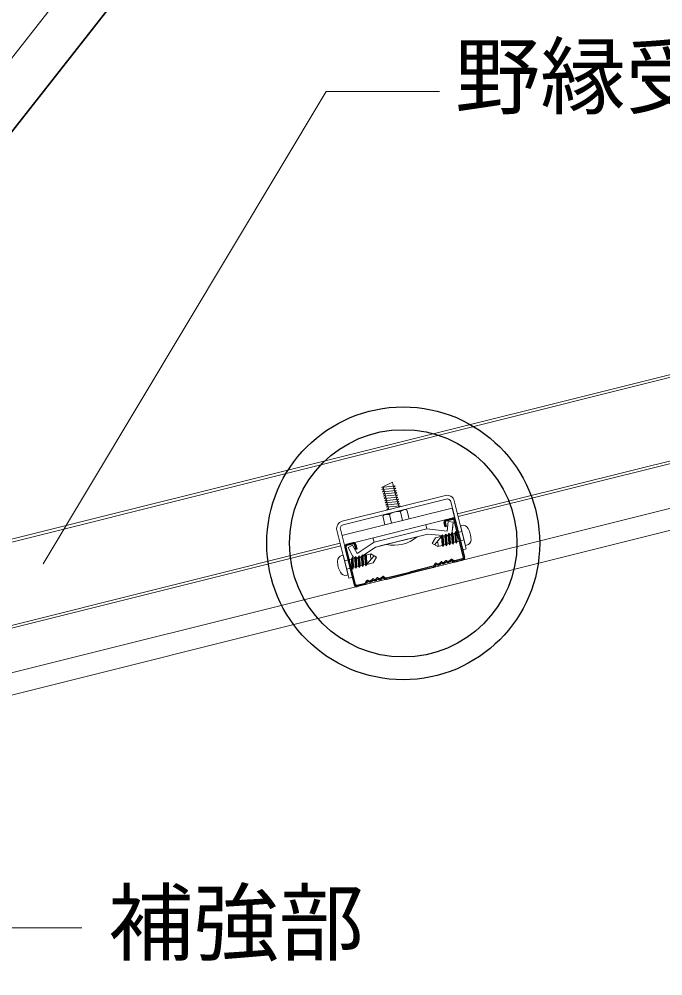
# Model space of a CAD drawing. Units: millimetres, scale not verified. Extents: x -2895 to 2955, y -2104 to 2057.
# Drawn here: x 1700.9 to 1983.9, y 514.3 to 935.2 of the extents above; entities that cross this region are included whole.
import ezdxf
from ezdxf.enums import TextEntityAlignment as Align

# ---------------------------------------------------------------- set-up
doc = ezdxf.new("R2010")
doc.units = ezdxf.units.MM
doc.header["$LTSCALE"] = 15
doc.linetypes.add('CHAIN1', pattern=[8, 5, -1, 1, -1])
for name, color, linetype, lineweight in [('3-0_中心線', 4, 'CHAIN1', 9), ('3-2_野縁受け', 3, 'Continuous', 18), ('3-3_野縁', 2, 'Continuous', 25), ('3-6_文字', 7, 'Continuous', 18), ('3-7_ブレース', 6, 'Continuous', 35), ('3-8_パネル', 7, 'Continuous', 18), ('3-A_クリップ', 7, 'Continuous', 18), ('3-B_ビス', 7, 'Continuous', 18)]:
    doc.layers.add(name, color=color, linetype=linetype, lineweight=lineweight)
doc.styles.add('ＭＳ ゴシック', font='')
doc.styles.get('ＭＳ ゴシック').set_extended_font_data('MS Gothic')

msp = doc.modelspace()

# ---------------------------------------------------------------- linework, layer by layer
at = {"layer": '3-0_中心線'}
msp.add_line((1948.99, 1238.29), (1460.45, 615.89), dxfattribs=at)
at = {"layer": '3-2_野縁受け'}
for p, q in [((1420.73, 637.22), (2291.63, 854.94)), ((1421.02, 636.06), (2291.92, 853.78)), ((2137.52, 778.49), (1893.63, 717.51)), ((2137.81, 777.32), (1893.92, 716.35)), ((1842.01, 704.61), (1599.68, 644.02)), ((1842.31, 703.44), (1599.97, 642.86))]:
    msp.add_line(p, q, dxfattribs=at)
at = {"layer": '3-3_野縁'}
for p, q in [((1888.49, 714.99), (1891.4, 715.72)), ((1888.24, 711.84), (1887.76, 713.78)), ((1888.73, 711.96), (1888.24, 713.9)), ((1888.73, 711.96), (1888.24, 711.84)), ((1888.61, 714.5), (1891.52, 715.23)), ((1896.24, 698.4), (1892.12, 714.87)), ((1892.61, 714.99), (1896.72, 698.54)), ((1844.1, 702.86), (1848.21, 686.41)), ((1848.7, 686.51), (1844.59, 702.98)), ((1847.74, 704.8), (1844.83, 704.08)), ((1847.86, 704.32), (1844.95, 703.59)), ((1848.95, 702.01), (1848.47, 703.95)), ((1849.44, 702.14), (1848.95, 704.08)), ((1848.95, 702.01), (1849.44, 702.14)), ((1882.87, 694.52), (1872.6, 691.95)), ((1883.69, 695.6), (1883.18, 694.74)), ((1884.12, 695.34), (1883.61, 694.49)), ((1890.91, 697.04), (1891.77, 696.53)), ((1890.91, 697.04), (1891.77, 696.53)), ((1891.17, 697.47), (1892.03, 696.96)), ((1892.03, 696.96), (1891.17, 697.47)), ((1895.88, 697.77), (1892.41, 696.9)), ((1895.88, 697.77), (1892.41, 696.9)), ((1892.53, 696.41), (1896.01, 697.28)), ((1892.53, 696.41), (1896.01, 697.28)), ((1862.33, 689.38), (1872.6, 691.95)), ((1862.45, 688.9), (1872.72, 691.46)), ((1882.99, 694.03), (1872.72, 691.46)), ((1849.32, 686.13), (1852.79, 687)), ((1849.32, 686.13), (1852.79, 687)), ((1852.92, 686.51), (1849.44, 685.64)), ((1852.92, 686.51), (1849.44, 685.64)), ((1853.62, 688.08), (1853.1, 687.23)), ((1853.1, 687.23), (1853.62, 688.08)), ((1854.04, 687.83), (1853.53, 686.97)), ((1854.04, 687.83), (1853.53, 686.97)), ((1860.84, 689.52), (1861.69, 689.01)), ((1861.09, 689.95), (1861.95, 689.44))]:
    msp.add_line(p, q, dxfattribs=at)
for centre, radius, start, end in [((1891.64, 714.75), 1, 14.0333, 104.0332), ((1888.73, 714.02), 1, 104.0332, 194.0333), ((1888.73, 714.02), 0.5, 104.0332, 194.0333), ((1891.64, 714.75), 0.5, 14.0333, 104.0332), ((1845.07, 703.11), 1, 104.0392, 194.0393), ((1845.07, 703.11), 0.5, 104.0392, 194.0393), ((1847.98, 703.83), 1, 14.0392, 104.0392), ((1847.98, 703.83), 0.5, 14.0392, 104.0392), ((1882.75, 695), 0.5, 284.0362, 329.0362), ((1882.75, 695), 1, 284.0362, 329.0362), ((1884.12, 695.34), 0.5, 60.4334, 149.0363), ((1885.02, 696.92), 1.81, 240.4334, 327.6391), ((1885.02, 696.92), 1.31, 240.4334, 327.6391), ((1886.55, 695.95), 0.5, 50.9061, 157.1664), ((1886.55, 695.95), 0.5, 50.9061, 147.6391), ((1887.33, 696.92), 1.25, 230.9061, 337.1664), ((1887.33, 696.92), 0.75, 230.9061, 337.1664), ((1888.49, 696.44), 0.5, 60.4334, 157.1664), ((1889.38, 698.01), 1.81, 240.4334, 327.6391), ((1889.38, 698.01), 1.31, 240.4334, 327.6391), ((1890.91, 697.04), 0.5, 59.0362, 147.6391), ((1892.28, 697.39), 1, 239.0363, 284.0362), ((1892.28, 697.39), 1, 239.0362, 284.0362), ((1892.28, 697.39), 0.5, 239.0363, 284.0362), ((1892.28, 697.39), 0.5, 239.0363, 284.0363), ((1895.76, 698.25), 0.5, 284.0362, 16.5602), ((1895.76, 698.25), 0.5, 284.0362, 16.5602), ((1895.76, 698.25), 1, 284.0362, 16.5602), ((1895.76, 698.25), 1, 284.0362, 16.5602), ((1849.19, 686.61), 1, 191.5122, 284.0363), ((1849.19, 686.61), 1, 191.5122, 284.0362), ((1849.19, 686.61), 0.5, 191.5122, 284.0363), ((1849.19, 686.61), 0.5, 191.5122, 284.0362), ((1852.67, 687.48), 0.5, 284.0362, 329.0362), ((1852.67, 687.48), 0.5, 284.0362, 329.0362), ((1852.67, 687.48), 1, 284.0362, 329.0362), ((1852.67, 687.48), 1, 284.0362, 329.0362), ((1854.04, 687.83), 0.5, 60.4334, 149.0362), ((1854.94, 689.4), 1.81, 240.4334, 327.6391), ((1854.94, 689.4), 1.31, 240.4334, 327.6391), ((1856.47, 688.43), 0.5, 50.9061, 147.6391), ((1857.26, 689.4), 1.25, 230.9061, 337.1663), ((1857.26, 689.4), 0.75, 230.9061, 337.1663), ((1858.41, 688.92), 0.5, 60.4334, 157.1663), ((1858.41, 688.92), 0.5, 50.9061, 157.1663), ((1859.3, 690.49), 1.81, 240.4334, 327.6391), ((1859.3, 690.49), 1.31, 240.4334, 327.6391), ((1860.84, 689.52), 0.5, 59.0362, 147.6391), ((1862.21, 689.87), 1, 239.0362, 284.0362), ((1862.21, 689.87), 0.5, 239.0362, 284.0362)]:
    msp.add_arc(centre, radius, start, end, dxfattribs=at)
at = {"layer": '3-6_文字'}
for p, q in [((1711.49, 695.6), (1835.92, 903.42)), ((1835.92, 903.42), (1885.73, 903.42)), ((1650.14, 535.43), (1728.43, 535.43))]:
    msp.add_line(p, q, dxfattribs=at)
at = {"layer": '3-6_文字', "color": 2, "lineweight": 25}
for radius in [60, 50]:
    msp.add_circle((1869.75, 704.6), radius, dxfattribs=at)
at = {"layer": '3-7_ブレース'}
msp.add_line((1974.41, 1238.29), (1522.6, 662.69), dxfattribs=at)
at = {"layer": '3-8_パネル'}
for p, q in [((255.83, 287.24), (2616.41, 877.39)), ((258.14, 278.03), (2618.72, 868.17))]:
    msp.add_line(p, q, dxfattribs=at)
at = {"layer": '3-A_クリップ'}
for p, q in [((1860.17, 729.18), (1865, 731.52)), ((1860.41, 728.21), (1866.44, 728.85)), ((1860.41, 728.21), (1861.04, 728.77)), ((1863.38, 719.41), (1860.86, 729.51)), ((1866.44, 728.85), (1865.8, 728.28)), ((1842.89, 714.29), (1888.3, 725.64)), ((1843.28, 712.74), (1888.69, 724.09)), ((1860.65, 727.24), (1866.68, 727.88)), ((1860.65, 727.24), (1861.29, 727.8)), ((1860.9, 726.27), (1866.92, 726.91)), ((1860.9, 726.27), (1861.53, 726.83)), ((1861.14, 725.3), (1867.16, 725.94)), ((1861.14, 725.3), (1861.77, 725.86)), ((1861.38, 724.33), (1867.41, 724.97)), ((1861.38, 724.33), (1862.01, 724.89)), ((1861.62, 723.36), (1867.65, 724)), ((1861.62, 723.36), (1862.26, 723.92)), ((1866.68, 727.88), (1866.05, 727.31)), ((1866.92, 726.91), (1866.29, 726.34)), ((1867.16, 725.94), (1866.53, 725.37)), ((1867.41, 724.97), (1866.77, 724.4)), ((1867.65, 724), (1867.02, 723.43)), ((1891.3, 720.11), (1842.79, 707.98)), ((1861.87, 722.39), (1867.89, 723.03)), ((1861.87, 722.39), (1862.5, 722.95)), ((1862.11, 721.42), (1868.13, 722.06)), ((1862.11, 721.42), (1862.74, 721.98)), ((1862.35, 720.45), (1868.38, 721.09)), ((1862.35, 720.45), (1862.98, 721.01)), ((1862.59, 719.48), (1863.23, 720.04)), ((1867.89, 723.03), (1867.26, 722.46)), ((1868.13, 722.06), (1867.5, 721.49)), ((1868.38, 721.09), (1867.75, 720.52)), ((1890.63, 722.93), (1895.91, 701.78)), ((1891.3, 720.11), (1892.34, 715.93)), ((1892.18, 723.31), (1897.46, 702.16)), ((1892.34, 715.93), (1843.83, 703.81)), ((1860.86, 716.1), (1861.71, 712.71)), ((1861.31, 717.08), (1860.91, 716.74)), ((1861.31, 717.08), (1860.91, 716.74)), ((1870.32, 719.5), (1861.59, 717.32)), ((1861.95, 717.32), (1863.65, 717.32)), ((1861.95, 717.32), (1863.65, 717.32)), ((1862.59, 719.48), (1864.41, 719.67)), ((1863.89, 717.49), (1863.65, 717.32)), ((1863.89, 717.49), (1863.65, 717.32)), ((1863.65, 717.32), (1864.62, 713.44)), ((1869.99, 719.32), (1868.5, 718.53)), ((1869.99, 719.32), (1868.5, 718.53)), ((1868.5, 718.53), (1868.5, 718.51)), ((1868.5, 718.51), (1869.47, 714.65)), ((1870.68, 719.42), (1871.19, 719.3)), ((1870.68, 719.42), (1871.19, 719.3)), ((1871.53, 718.77), (1872.38, 715.38)), ((1872.38, 715.38), (1861.71, 712.71)), ((1879.72, 712.78), (1880.18, 710.95)), ((1889.03, 710.02), (1889.47, 714.2)), ((1889.03, 710.02), (1889.47, 714.2)), ((1889.47, 714.2), (1891.76, 713.96)), ((1889.47, 714.2), (1891.76, 713.96)), ((1891.33, 709.89), (1891.76, 713.96)), ((1891.39, 710.48), (1891.76, 713.96)), ((1840.56, 710.41), (1845.85, 689.26)), ((1842.12, 710.8), (1847.4, 689.65)), ((1856.91, 705.13), (1868.55, 708.04)), ((1856.91, 705.13), (1868.55, 708.04)), ((1856.91, 705.13), (1868.55, 708.04)), ((1862.31, 704.11), (1875.9, 707.5)), ((1880.18, 710.95), (1868.55, 708.04)), ((1869.1, 705.81), (1879.98, 708.52)), ((1879.98, 708.52), (1880.64, 708.69)), ((1880.18, 710.95), (1889.03, 710.02)), ((1888.79, 707.84), (1880.64, 708.69)), ((1847.5, 703.82), (1845.49, 702.7)), ((1849.54, 700.15), (1847.5, 703.82)), ((1856.91, 705.13), (1850.38, 700.72)), ((1854.71, 700.99), (1857.57, 702.92)), ((1856.44, 706.96), (1856.9, 705.12)), ((1859.42, 703.39), (1857.57, 702.92)), ((1869.1, 705.81), (1858.23, 703.09)), ((1859.9, 703.5), (1858.23, 703.09)), ((1869.1, 705.81), (1859.67, 703.45)), ((1869.1, 705.81), (1860.23, 703.59)), ((1847.47, 699.12), (1845.49, 702.7)), ((1850.64, 700.89), (1849.54, 700.15)), ((1850.78, 698.34), (1855.36, 701.43)), ((1897.46, 702.16), (1895.91, 701.78)), ((1847.4, 689.65), (1845.85, 689.26))]:
    msp.add_line(p, q, dxfattribs=at)
for points in [[(1860.17, 729.18), (1866.19, 729.82), (1865.56, 729.25)], [(1867.75, 720.51), (1865.22, 730.6), (1865, 731.52)]]:
    msp.add_lwpolyline(points, dxfattribs=at)
for centre, radius, start, end in [((1889.07, 722.54), 3.2, 14.0338, 104.0362), ((1889.07, 722.54), 1.6, 14.0338, 104.0362), ((1861.83, 716.35), 1, 104.0362, 194.0362), ((1861.96, 716.32), 1, 90.176, 130.3016), ((1861.96, 716.32), 1, 90.176, 130.3016), ((1867.53, 712.1), 6.5, 81.4164, 124.0181), ((1867.53, 712.1), 6.5, 81.4164, 124.0181), ((1870.46, 718.44), 1, 77.4342, 118.0942), ((1870.46, 718.44), 1, 77.4342, 118.0942), ((1870.56, 718.53), 1, 14.0362, 104.0362), ((1843.67, 711.19), 3.2, 104.0362, 194.0375), ((1843.67, 711.19), 1.6, 104.0362, 194.0375), ((1865.71, 719.39), 15.65, 257.4712, 310.6013), ((1889.04, 710.13), 2.3, 254.0363, 354.0363), ((1849.49, 700.24), 2.3, 209.0362, 309.0362)]:
    msp.add_arc(centre, radius, start, end, dxfattribs=at)
at = {"layer": '3-B_ビス'}
for p, q in [((1895.43, 712.47), (1894.94, 712.35)), ((1894.94, 712.35), (1897.12, 703.62)), ((1886.63, 707.57), (1883.48, 703.99)), ((1886.7, 707.71), (1883.93, 707.02)), ((1886.97, 708.3), (1886.63, 707.57)), ((1886.63, 707.57), (1886.81, 703.75)), ((1886.97, 708.3), (1887.21, 703.2)), ((1886.97, 708.3), (1887.37, 707.75)), ((1887.37, 707.75), (1888.1, 707.93)), ((1887.37, 707.75), (1887.55, 703.93)), ((1888.44, 708.66), (1888.1, 707.93)), ((1888.1, 707.93), (1888.28, 704.11)), ((1888.44, 708.66), (1888.68, 703.57)), ((1888.44, 708.66), (1888.84, 708.12)), ((1888.84, 708.12), (1889.57, 708.3)), ((1888.84, 708.12), (1889.02, 704.3)), ((1889.91, 709.03), (1889.57, 708.3)), ((1889.57, 708.3), (1889.75, 704.48)), ((1889.91, 709.03), (1890.15, 703.94)), ((1889.91, 709.03), (1890.31, 708.49)), ((1890.31, 708.49), (1891.04, 708.67)), ((1890.31, 708.49), (1890.49, 704.67)), ((1891.38, 709.4), (1891.04, 708.67)), ((1891.04, 708.67), (1891.22, 704.85)), ((1891.38, 709.4), (1891.62, 704.3)), ((1891.38, 709.4), (1891.78, 708.85)), ((1891.78, 708.85), (1892.7, 709.08)), ((1891.78, 708.85), (1891.96, 705.03)), ((1892.64, 709.32), (1892.51, 709.04)), ((1892.51, 709.04), (1892.69, 705.22)), ((1892.86, 709.79), (1892.65, 709.34)), ((1892.71, 709.1), (1895.58, 709.82)), ((1892.86, 709.79), (1892.94, 708.22)), ((1892.86, 709.79), (1893.26, 709.24)), ((1892.92, 708.2), (1893.09, 704.67)), ((1893.26, 709.24), (1893.4, 706.37)), ((1895.57, 709.81), (1895.57, 709.81)), ((1883.93, 707.02), (1882.48, 704.59)), ((1882.48, 704.59), (1884.9, 703.14)), ((1884.9, 703.14), (1886.89, 703.64)), ((1886.81, 703.75), (1887.21, 703.2)), ((1887.55, 703.93), (1887.21, 703.2)), ((1887.55, 703.93), (1888.28, 704.11)), ((1888.28, 704.11), (1888.68, 703.57)), ((1889.02, 704.3), (1888.68, 703.57)), ((1889.02, 704.3), (1889.75, 704.48)), ((1889.75, 704.48), (1890.15, 703.94)), ((1890.49, 704.67), (1890.15, 703.94)), ((1890.49, 704.67), (1891.22, 704.85)), ((1891.22, 704.85), (1891.62, 704.3)), ((1891.96, 705.03), (1891.62, 704.3)), ((1891.96, 705.03), (1892.69, 705.22)), ((1892.69, 705.22), (1893.09, 704.67)), ((1893.43, 705.4), (1893.09, 704.67)), ((1893.62, 705.47), (1896.49, 706.18)), ((1896.48, 706.17), (1896.51, 706.18)), ((1897.61, 703.74), (1897.12, 703.62)), ((1842.8, 699.32), (1843.29, 699.44)), ((1845.47, 690.71), (1843.29, 699.44)), ((1848.45, 698.02), (1848.79, 698.75)), ((1849.19, 698.21), (1848.79, 698.75)), ((1849.03, 693.66), (1848.79, 698.75)), ((1849.92, 698.39), (1850.26, 699.12)), ((1850.66, 698.57), (1850.26, 699.12)), ((1850.5, 694.02), (1850.26, 699.12)), ((1851.39, 698.76), (1850.66, 698.57)), ((1851.39, 698.76), (1851.73, 699.49)), ((1851.57, 694.94), (1851.39, 698.76)), ((1852.13, 698.94), (1851.73, 699.49)), ((1851.97, 694.39), (1851.73, 699.49)), ((1852.86, 699.12), (1852.13, 698.94)), ((1852.31, 695.12), (1852.13, 698.94)), ((1852.86, 699.12), (1853.2, 699.85)), ((1853.04, 695.3), (1852.86, 699.12)), ((1853.6, 699.31), (1853.2, 699.85)), ((1853.44, 694.76), (1853.2, 699.85)), ((1855.51, 699.92), (1853.52, 699.42)), ((1853.78, 695.49), (1853.6, 699.31)), ((1853.78, 695.49), (1856.93, 699.06)), ((1857.93, 698.46), (1855.51, 699.92)), ((1843.93, 696.89), (1843.9, 696.88)), ((1846.79, 697.59), (1843.92, 696.87)), ((1846.98, 697.65), (1847.32, 698.38)), ((1847.15, 693.81), (1847.01, 696.69)), ((1847.72, 697.84), (1847.32, 698.38)), ((1847.49, 694.85), (1847.32, 698.38)), ((1847.55, 693.27), (1847.47, 694.83)), ((1848.45, 698.02), (1847.72, 697.84)), ((1847.9, 694.02), (1847.72, 697.84)), ((1848.63, 694.2), (1848.45, 698.02)), ((1849.92, 698.39), (1849.19, 698.21)), ((1849.37, 694.39), (1849.19, 698.21)), ((1850.1, 694.57), (1849.37, 694.39)), ((1850.1, 694.57), (1849.92, 698.39)), ((1850.5, 694.02), (1850.1, 694.57)), ((1850.5, 694.02), (1850.84, 694.75)), ((1850.84, 694.75), (1850.66, 698.57)), ((1851.57, 694.94), (1850.84, 694.75)), ((1851.97, 694.39), (1851.57, 694.94)), ((1851.97, 694.39), (1852.31, 695.12)), ((1853.04, 695.3), (1852.31, 695.12)), ((1853.44, 694.76), (1853.04, 695.3)), ((1853.44, 694.76), (1853.78, 695.49)), ((1853.71, 695.34), (1856.48, 696.03)), ((1856.48, 696.03), (1857.93, 698.46)), ((1847.7, 693.95), (1844.83, 693.23)), ((1844.84, 693.25), (1844.84, 693.25)), ((1844.98, 690.58), (1845.47, 690.71)), ((1847.55, 693.27), (1847.15, 693.81)), ((1847.55, 693.27), (1847.76, 693.71)), ((1848.63, 694.2), (1847.71, 693.97)), ((1847.77, 693.73), (1847.9, 694.02)), ((1849.03, 693.66), (1848.63, 694.2)), ((1849.03, 693.66), (1849.37, 694.39))]:
    msp.add_line(p, q, dxfattribs=at)
for points in [[(1893.39, 706.35), (1893.44, 705.41), (1893.62, 705.45)], [(1847.02, 696.7), (1846.97, 697.65), (1846.79, 697.6)]]:
    msp.add_lwpolyline(points, dxfattribs=at)
for centre, radius, start, end in [((1896.05, 709.98), 2.56, 27.9311, 104.035), ((1888.93, 706.21), 10.62, 14.035, 27.9311), ((1888.93, 706.21), 10.62, 0.139, 14.035), ((1883.48, 703.99), 1.66, 329.035, 48.5875), ((1896.99, 706.23), 2.56, 284.035, 0.139), ((1843.42, 696.83), 2.56, 104.0362, 180.1402), ((1856.93, 699.06), 1.66, 149.0362, 228.5887), ((1851.48, 696.85), 10.62, 180.1402, 194.0363), ((1851.48, 696.85), 10.62, 194.0362, 207.9323), ((1844.36, 693.07), 2.56, 207.9323, 284.0362)]:
    msp.add_arc(centre, radius, start, end, dxfattribs=at)

# ---------------------------------------------------------------- texts
at = {"layer": '3-6_文字', "style": 'ＭＳ ゴシック'}
for s, p in [('野縁受け：CC-19', (1892.51, 888.06)), ('補強部', (1740, 515.75))]:
    msp.add_text(s, height=27.49, dxfattribs=at).set_placement(p, align=Align.BOTTOM_LEFT)

doc.saveas('drawing.dxf')
